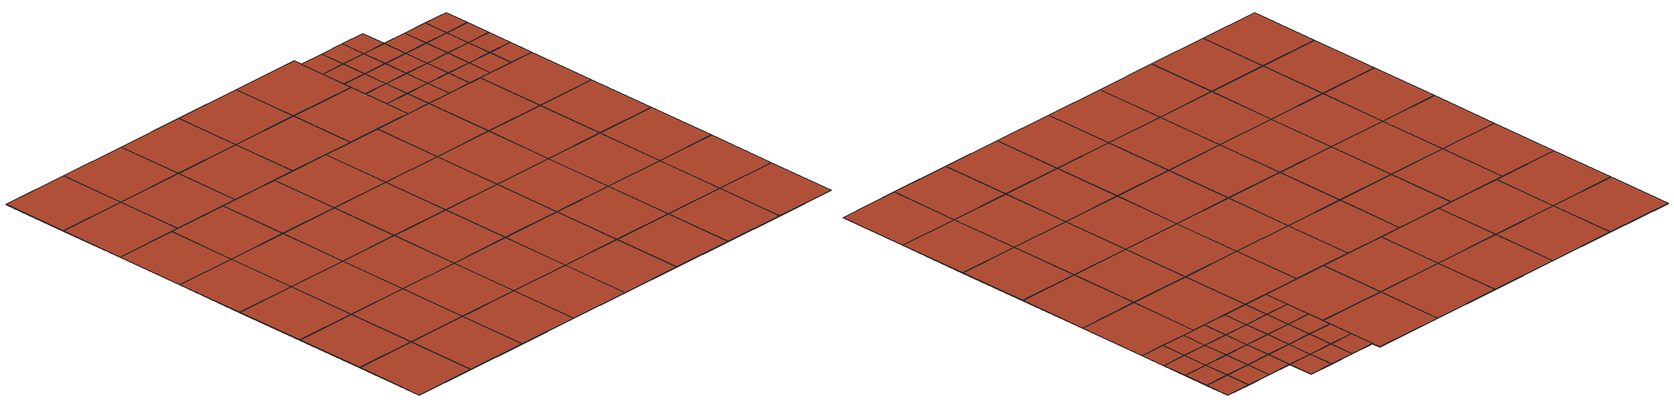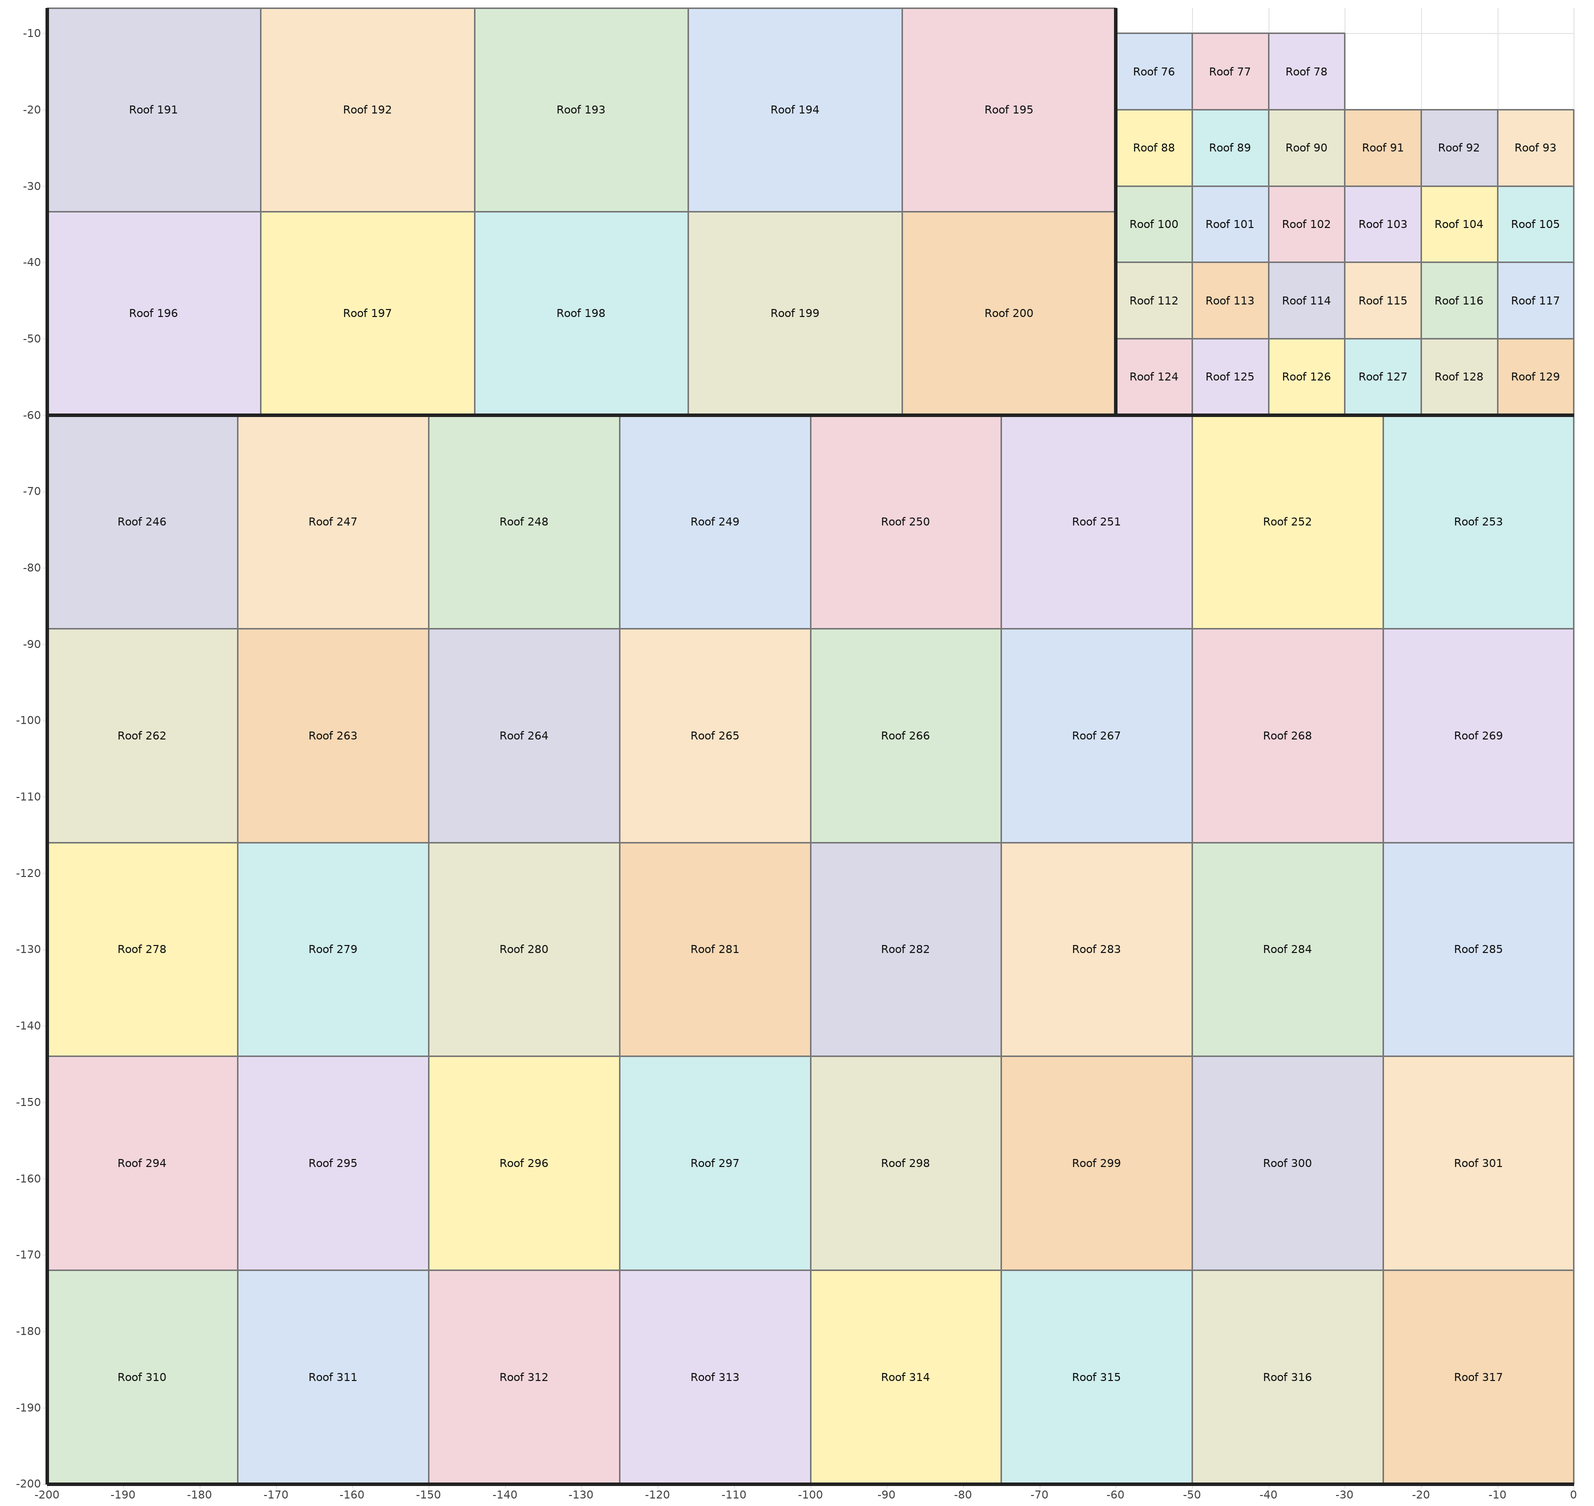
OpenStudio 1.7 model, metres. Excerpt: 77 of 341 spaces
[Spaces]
Roof 76
 floor ground: -60,-10 -50,-10 -50,-20 -60,-20 z-0.1
 wall outside: -60,-10 -60,-20 z-0.1:0
 wall to Roof 64: -50,-10 -60,-10 z-0.1:0
 wall to Roof 77: -50,-20 -50,-10 z-0.1:0
 wall to Roof 88: -60,-20 -50,-20 z-0.1:0
 roof outside: -60,-20 -50,-20 -50,-10 -60,-10 z0
Roof 77
 floor ground: -50,-10 -40,-10 -40,-20 -50,-20 z-0.1
 wall to Roof 65: -40,-10 -50,-10 z-0.1:0
 wall to Roof 78: -40,-20 -40,-10 z-0.1:0
 wall to Roof 89: -50,-20 -40,-20 z-0.1:0
 roof outside: -50,-20 -40,-20 -40,-10 -50,-10 z0
Roof 78
 floor ground: -40,-10 -30,-10 -30,-20 -40,-20 z-0.1
 wall to Roof 66: -30,-10 -40,-10 z-0.1:0
 wall to Roof 79: -30,-20 -30,-10 z-0.1:0
 wall to Roof 90: -40,-20 -30,-20 z-0.1:0
 roof outside: -40,-20 -30,-20 -30,-10 -40,-10 z0
Roof 88
 floor ground: -60,-20 -50,-20 -50,-30 -60,-30 z-0.1
 wall outside: -60,-20 -60,-30 z-0.1:0
 wall to Roof 89: -50,-30 -50,-20 z-0.1:0
 wall to Roof 100: -60,-30 -50,-30 z-0.1:0
 roof outside: -60,-30 -50,-30 -50,-20 -60,-20 z0
Roof 89
 floor ground: -50,-20 -40,-20 -40,-30 -50,-30 z-0.1
 wall to Roof 90: -40,-30 -40,-20 z-0.1:0
 wall to Roof 101: -50,-30 -40,-30 z-0.1:0
 roof outside: -50,-30 -40,-30 -40,-20 -50,-20 z0
Roof 90
 floor ground: -40,-20 -30,-20 -30,-30 -40,-30 z-0.1
 wall to Roof 91: -30,-30 -30,-20 z-0.1:0
 wall to Roof 102: -40,-30 -30,-30 z-0.1:0
 roof outside: -40,-30 -30,-30 -30,-20 -40,-20 z0
Roof 91
 floor ground: -30,-20 -20,-20 -20,-30 -30,-30 z-0.1
 wall to Roof 79: -20,-20 -30,-20 z-0.1:0
 wall to Roof 92: -20,-30 -20,-20 z-0.1:0
 wall to Roof 103: -30,-30 -20,-30 z-0.1:0
 roof outside: -30,-30 -20,-30 -20,-20 -30,-20 z0
Roof 92
 floor ground: -20,-20 -10,-20 -10,-30 -20,-30 z-0.1
 wall to Roof 80: -10,-20 -20,-20 z-0.1:0
 wall to Roof 93: -10,-30 -10,-20 z-0.1:0
 wall to Roof 104: -20,-30 -10,-30 z-0.1:0
 roof outside: -20,-30 -10,-30 -10,-20 -20,-20 z0
Roof 93
 floor ground: -10,-20 0,-20 0,-30 -10,-30 z-0.1
 wall to Roof 81: 0,-20 -10,-20 z-0.1:0
 wall to Roof 94: 0,-30 0,-20 z-0.1:0
 wall to Roof 105: -10,-30 0,-30 z-0.1:0
 roof outside: -10,-30 0,-30 0,-20 -10,-20 z0
Roof 100
 floor ground: -60,-30 -50,-30 -50,-40 -60,-40 z-0.1
 wall outside: -60,-30 -60,-40 z-0.1:0
 wall to Roof 101: -50,-40 -50,-30 z-0.1:0
 wall to Roof 112: -60,-40 -50,-40 z-0.1:0
 roof outside: -60,-40 -50,-40 -50,-30 -60,-30 z0
Roof 101
 floor ground: -50,-30 -40,-30 -40,-40 -50,-40 z-0.1
 wall to Roof 102: -40,-40 -40,-30 z-0.1:0
 wall to Roof 113: -50,-40 -40,-40 z-0.1:0
 roof outside: -50,-40 -40,-40 -40,-30 -50,-30 z0
Roof 102
 floor ground: -40,-30 -30,-30 -30,-40 -40,-40 z-0.1
 wall to Roof 103: -30,-40 -30,-30 z-0.1:0
 wall to Roof 114: -40,-40 -30,-40 z-0.1:0
 roof outside: -40,-40 -30,-40 -30,-30 -40,-30 z0
Roof 103
 floor ground: -30,-30 -20,-30 -20,-40 -30,-40 z-0.1
 wall to Roof 104: -20,-40 -20,-30 z-0.1:0
 wall to Roof 115: -30,-40 -20,-40 z-0.1:0
 roof outside: -30,-40 -20,-40 -20,-30 -30,-30 z0
Roof 104
 floor ground: -20,-30 -10,-30 -10,-40 -20,-40 z-0.1
 wall to Roof 105: -10,-40 -10,-30 z-0.1:0
 wall to Roof 116: -20,-40 -10,-40 z-0.1:0
 roof outside: -20,-40 -10,-40 -10,-30 -20,-30 z0
Roof 105
 floor ground: -10,-30 0,-30 0,-40 -10,-40 z-0.1
 wall to Roof 106: 0,-40 0,-30 z-0.1:0
 wall to Roof 117: -10,-40 0,-40 z-0.1:0
 roof outside: -10,-40 0,-40 0,-30 -10,-30 z0
Roof 112
 floor ground: -60,-40 -50,-40 -50,-50 -60,-50 z-0.1
 wall outside: -60,-40 -60,-50 z-0.1:0
 wall to Roof 113: -50,-50 -50,-40 z-0.1:0
 wall to Roof 124: -60,-50 -50,-50 z-0.1:0
 roof outside: -60,-50 -50,-50 -50,-40 -60,-40 z0
Roof 113
 floor ground: -50,-40 -40,-40 -40,-50 -50,-50 z-0.1
 wall to Roof 114: -40,-50 -40,-40 z-0.1:0
 wall to Roof 125: -50,-50 -40,-50 z-0.1:0
 roof outside: -50,-50 -40,-50 -40,-40 -50,-40 z0
Roof 114
 floor ground: -40,-40 -30,-40 -30,-50 -40,-50 z-0.1
 wall to Roof 115: -30,-50 -30,-40 z-0.1:0
 wall to Roof 126: -40,-50 -30,-50 z-0.1:0
 roof outside: -40,-50 -30,-50 -30,-40 -40,-40 z0
Roof 115
 floor ground: -30,-40 -20,-40 -20,-50 -30,-50 z-0.1
 wall to Roof 116: -20,-50 -20,-40 z-0.1:0
 wall to Roof 127: -30,-50 -20,-50 z-0.1:0
 roof outside: -30,-50 -20,-50 -20,-40 -30,-40 z0
Roof 116
 floor ground: -20,-40 -10,-40 -10,-50 -20,-50 z-0.1
 wall to Roof 117: -10,-50 -10,-40 z-0.1:0
 wall to Roof 128: -20,-50 -10,-50 z-0.1:0
 roof outside: -20,-50 -10,-50 -10,-40 -20,-40 z0
Roof 117
 floor ground: -10,-40 0,-40 0,-50 -10,-50 z-0.1
 wall to Roof 118: 0,-50 0,-40 z-0.1:0
 wall to Roof 129: -10,-50 0,-50 z-0.1:0
 roof outside: -10,-50 0,-50 0,-40 -10,-40 z0
Roof 124
 floor ground: -60,-50 -50,-50 -50,-60 -60,-60 z-0.1
 wall outside: -60,-50 -60,-60 -50,-60 z-0.1:0
 wall to Roof 125: -50,-60 -50,-50 z-0.1:0
 roof outside: -60,-60 -50,-60 -50,-50 -60,-50 z0
Roof 125
 floor ground: -50,-50 -40,-50 -40,-60 -50,-60 z-0.1
 wall outside: -50,-60 -40,-60 z-0.1:0
 wall to Roof 126: -40,-60 -40,-50 z-0.1:0
 roof outside: -50,-60 -40,-60 -40,-50 -50,-50 z0
Roof 126
 floor ground: -40,-50 -30,-50 -30,-60 -40,-60 z-0.1
 wall outside: -40,-60 -30,-60 z-0.1:0
 wall to Roof 127: -30,-60 -30,-50 z-0.1:0
 roof outside: -40,-60 -30,-60 -30,-50 -40,-50 z0
Roof 127
 floor ground: -30,-50 -20,-50 -20,-60 -30,-60 z-0.1
 wall outside: -30,-60 -20,-60 z-0.1:0
 wall to Roof 128: -20,-60 -20,-50 z-0.1:0
 roof outside: -30,-60 -20,-60 -20,-50 -30,-50 z0
Roof 128
 floor ground: -20,-50 -10,-50 -10,-60 -20,-60 z-0.1
 wall outside: -20,-60 -10,-60 z-0.1:0
 wall to Roof 129: -10,-60 -10,-50 z-0.1:0
 roof outside: -20,-60 -10,-60 -10,-50 -20,-50 z0
Roof 129
 floor ground: -10,-50 0,-50 0,-60 -10,-60 z-0.1
 wall outside: -10,-60 0,-60 z-0.1:0
 wall to Roof 130: 0,-60 0,-50 z-0.1:0
 roof outside: -10,-60 0,-60 0,-50 -10,-50 z0
Roof 191
 floor ground: -200,-6.67 -172,-6.67 -172,-33.33 -200,-33.33 z-0.1
 wall outside: -200,-6.67 -200,-33.33 z-0.1:0
 wall to Roof 186: -172,-6.67 -200,-6.67 z-0.1:0
 wall to Roof 192: -172,-33.33 -172,-6.67 z-0.1:0
 wall to Roof 196: -200,-33.33 -172,-33.33 z-0.1:0
 roof outside: -200,-33.33 -172,-33.33 -172,-6.67 -200,-6.67 z0
Roof 192
 floor ground: -172,-6.67 -144,-6.67 -144,-33.33 -172,-33.33 z-0.1
 wall to Roof 187: -144,-6.67 -172,-6.67 z-0.1:0
 wall to Roof 193: -144,-33.33 -144,-6.67 z-0.1:0
 wall to Roof 197: -172,-33.33 -144,-33.33 z-0.1:0
 roof outside: -172,-33.33 -144,-33.33 -144,-6.67 -172,-6.67 z0
Roof 193
 floor ground: -144,-6.67 -116,-6.67 -116,-33.33 -144,-33.33 z-0.1
 wall to Roof 188: -116,-6.67 -144,-6.67 z-0.1:0
 wall to Roof 194: -116,-33.33 -116,-6.67 z-0.1:0
 wall to Roof 198: -144,-33.33 -116,-33.33 z-0.1:0
 roof outside: -144,-33.33 -116,-33.33 -116,-6.67 -144,-6.67 z0
Roof 194
 floor ground: -116,-6.67 -88,-6.67 -88,-33.33 -116,-33.33 z-0.1
 wall to Roof 189: -88,-6.67 -116,-6.67 z-0.1:0
 wall to Roof 195: -88,-33.33 -88,-6.67 z-0.1:0
 wall to Roof 199: -116,-33.33 -88,-33.33 z-0.1:0
 roof outside: -116,-33.33 -88,-33.33 -88,-6.67 -116,-6.67 z0
Roof 195
 floor ground: -88,-6.67 -60,-6.67 -60,-33.33 -88,-33.33 z-0.1
 wall outside: -60,-33.33 -60,-6.67 z-0.1:0
 wall to Roof 190: -60,-6.67 -88,-6.67 z-0.1:0
 wall to Roof 200: -88,-33.33 -60,-33.33 z-0.1:0
 roof outside: -88,-33.33 -60,-33.33 -60,-6.67 -88,-6.67 z0
Roof 196
 floor ground: -200,-33.33 -172,-33.33 -172,-60 -200,-60 z-0.1
 wall outside: -200,-33.33 -200,-60 -172,-60 z-0.1:0
 wall to Roof 197: -172,-60 -172,-33.33 z-0.1:0
 roof outside: -200,-60 -172,-60 -172,-33.33 -200,-33.33 z0
Roof 197
 floor ground: -172,-33.33 -144,-33.33 -144,-60 -172,-60 z-0.1
 wall outside: -172,-60 -144,-60 z-0.1:0
 wall to Roof 198: -144,-60 -144,-33.33 z-0.1:0
 roof outside: -172,-60 -144,-60 -144,-33.33 -172,-33.33 z0
Roof 198
 floor ground: -144,-33.33 -116,-33.33 -116,-60 -144,-60 z-0.1
 wall outside: -144,-60 -116,-60 z-0.1:0
 wall to Roof 199: -116,-60 -116,-33.33 z-0.1:0
 roof outside: -144,-60 -116,-60 -116,-33.33 -144,-33.33 z0
Roof 199
 floor ground: -116,-33.33 -88,-33.33 -88,-60 -116,-60 z-0.1
 wall outside: -116,-60 -88,-60 z-0.1:0
 wall to Roof 200: -88,-60 -88,-33.33 z-0.1:0
 roof outside: -116,-60 -88,-60 -88,-33.33 -116,-33.33 z0
Roof 200
 floor ground: -88,-33.33 -60,-33.33 -60,-60 -88,-60 z-0.1
 wall outside: -88,-60 -60,-60 -60,-33.33 z-0.1:0
 roof outside: -88,-60 -60,-60 -60,-33.33 -88,-33.33 z0
Roof 246
 floor ground: -200,-60 -175,-60 -175,-88 -200,-88 z-0.1
 wall outside: -175,-60 -200,-60 -200,-88 z-0.1:0
 wall to Roof 247: -175,-88 -175,-60 z-0.1:0
 wall to Roof 262: -200,-88 -175,-88 z-0.1:0
 roof outside: -200,-88 -175,-88 -175,-60 -200,-60 z0
Roof 247
 floor ground: -175,-60 -150,-60 -150,-88 -175,-88 z-0.1
 wall outside: -150,-60 -175,-60 z-0.1:0
 wall to Roof 248: -150,-88 -150,-60 z-0.1:0
 wall to Roof 263: -175,-88 -150,-88 z-0.1:0
 roof outside: -175,-88 -150,-88 -150,-60 -175,-60 z0
Roof 248
 floor ground: -150,-60 -125,-60 -125,-88 -150,-88 z-0.1
 wall outside: -125,-60 -150,-60 z-0.1:0
 wall to Roof 249: -125,-88 -125,-60 z-0.1:0
 wall to Roof 264: -150,-88 -125,-88 z-0.1:0
 roof outside: -150,-88 -125,-88 -125,-60 -150,-60 z0
Roof 249
 floor ground: -125,-60 -100,-60 -100,-88 -125,-88 z-0.1
 wall outside: -100,-60 -125,-60 z-0.1:0
 wall to Roof 250: -100,-88 -100,-60 z-0.1:0
 wall to Roof 265: -125,-88 -100,-88 z-0.1:0
 roof outside: -125,-88 -100,-88 -100,-60 -125,-60 z0
Roof 250
 floor ground: -100,-60 -75,-60 -75,-88 -100,-88 z-0.1
 wall outside: -75,-60 -100,-60 z-0.1:0
 wall to Roof 251: -75,-88 -75,-60 z-0.1:0
 wall to Roof 266: -100,-88 -75,-88 z-0.1:0
 roof outside: -100,-88 -75,-88 -75,-60 -100,-60 z0
Roof 251
 floor ground: -75,-60 -50,-60 -50,-88 -75,-88 z-0.1
 wall outside: -50,-60 -75,-60 z-0.1:0
 wall to Roof 252: -50,-88 -50,-60 z-0.1:0
 wall to Roof 267: -75,-88 -50,-88 z-0.1:0
 roof outside: -75,-88 -50,-88 -50,-60 -75,-60 z0
Roof 252
 floor ground: -50,-60 -25,-60 -25,-88 -50,-88 z-0.1
 wall outside: -25,-60 -50,-60 z-0.1:0
 wall to Roof 253: -25,-88 -25,-60 z-0.1:0
 wall to Roof 268: -50,-88 -25,-88 z-0.1:0
 roof outside: -50,-88 -25,-88 -25,-60 -50,-60 z0
Roof 253
 floor ground: -25,-60 0,-60 0,-88 -25,-88 z-0.1
 wall outside: 0,-60 -25,-60 z-0.1:0
 wall to Roof 254: 0,-88 0,-60 z-0.1:0
 wall to Roof 269: -25,-88 0,-88 z-0.1:0
 roof outside: -25,-88 0,-88 0,-60 -25,-60 z0
Roof 262
 floor ground: -200,-88 -175,-88 -175,-116 -200,-116 z-0.1
 wall outside: -200,-88 -200,-116 z-0.1:0
 wall to Roof 263: -175,-116 -175,-88 z-0.1:0
 wall to Roof 278: -200,-116 -175,-116 z-0.1:0
 roof outside: -200,-116 -175,-116 -175,-88 -200,-88 z0
Roof 263
 floor ground: -175,-88 -150,-88 -150,-116 -175,-116 z-0.1
 wall to Roof 264: -150,-116 -150,-88 z-0.1:0
 wall to Roof 279: -175,-116 -150,-116 z-0.1:0
 roof outside: -175,-116 -150,-116 -150,-88 -175,-88 z0
Roof 264
 floor ground: -150,-88 -125,-88 -125,-116 -150,-116 z-0.1
 wall to Roof 265: -125,-116 -125,-88 z-0.1:0
 wall to Roof 280: -150,-116 -125,-116 z-0.1:0
 roof outside: -150,-116 -125,-116 -125,-88 -150,-88 z0
Roof 265
 floor ground: -125,-88 -100,-88 -100,-116 -125,-116 z-0.1
 wall to Roof 266: -100,-116 -100,-88 z-0.1:0
 wall to Roof 281: -125,-116 -100,-116 z-0.1:0
 roof outside: -125,-116 -100,-116 -100,-88 -125,-88 z0
Roof 266
 floor ground: -100,-88 -75,-88 -75,-116 -100,-116 z-0.1
 wall to Roof 267: -75,-116 -75,-88 z-0.1:0
 wall to Roof 282: -100,-116 -75,-116 z-0.1:0
 roof outside: -100,-116 -75,-116 -75,-88 -100,-88 z0
Roof 267
 floor ground: -75,-88 -50,-88 -50,-116 -75,-116 z-0.1
 wall to Roof 268: -50,-116 -50,-88 z-0.1:0
 wall to Roof 283: -75,-116 -50,-116 z-0.1:0
 roof outside: -75,-116 -50,-116 -50,-88 -75,-88 z0
Roof 268
 floor ground: -50,-88 -25,-88 -25,-116 -50,-116 z-0.1
 wall to Roof 269: -25,-116 -25,-88 z-0.1:0
 wall to Roof 284: -50,-116 -25,-116 z-0.1:0
 roof outside: -50,-116 -25,-116 -25,-88 -50,-88 z0
Roof 269
 floor ground: -25,-88 0,-88 0,-116 -25,-116 z-0.1
 wall to Roof 270: 0,-116 0,-88 z-0.1:0
 wall to Roof 285: -25,-116 0,-116 z-0.1:0
 roof outside: -25,-116 0,-116 0,-88 -25,-88 z0
Roof 278
 floor ground: -200,-116 -175,-116 -175,-144 -200,-144 z-0.1
 wall outside: -200,-116 -200,-144 z-0.1:0
 wall to Roof 279: -175,-144 -175,-116 z-0.1:0
 wall to Roof 294: -200,-144 -175,-144 z-0.1:0
 roof outside: -200,-144 -175,-144 -175,-116 -200,-116 z0
Roof 279
 floor ground: -175,-116 -150,-116 -150,-144 -175,-144 z-0.1
 wall to Roof 280: -150,-144 -150,-116 z-0.1:0
 wall to Roof 295: -175,-144 -150,-144 z-0.1:0
 roof outside: -175,-144 -150,-144 -150,-116 -175,-116 z0
Roof 280
 floor ground: -150,-116 -125,-116 -125,-144 -150,-144 z-0.1
 wall to Roof 281: -125,-144 -125,-116 z-0.1:0
 wall to Roof 296: -150,-144 -125,-144 z-0.1:0
 roof outside: -150,-144 -125,-144 -125,-116 -150,-116 z0
Roof 281
 floor ground: -125,-116 -100,-116 -100,-144 -125,-144 z-0.1
 wall to Roof 282: -100,-144 -100,-116 z-0.1:0
 wall to Roof 297: -125,-144 -100,-144 z-0.1:0
 roof outside: -125,-144 -100,-144 -100,-116 -125,-116 z0
Roof 282
 floor ground: -100,-116 -75,-116 -75,-144 -100,-144 z-0.1
 wall to Roof 283: -75,-144 -75,-116 z-0.1:0
 wall to Roof 298: -100,-144 -75,-144 z-0.1:0
 roof outside: -100,-144 -75,-144 -75,-116 -100,-116 z0
Roof 283
 floor ground: -75,-116 -50,-116 -50,-144 -75,-144 z-0.1
 wall to Roof 284: -50,-144 -50,-116 z-0.1:0
 wall to Roof 299: -75,-144 -50,-144 z-0.1:0
 roof outside: -75,-144 -50,-144 -50,-116 -75,-116 z0
Roof 284
 floor ground: -50,-116 -25,-116 -25,-144 -50,-144 z-0.1
 wall to Roof 285: -25,-144 -25,-116 z-0.1:0
 wall to Roof 300: -50,-144 -25,-144 z-0.1:0
 roof outside: -50,-144 -25,-144 -25,-116 -50,-116 z0
Roof 285
 floor ground: -25,-116 0,-116 0,-144 -25,-144 z-0.1
 wall to Roof 286: 0,-144 0,-116 z-0.1:0
 wall to Roof 301: -25,-144 0,-144 z-0.1:0
 roof outside: -25,-144 0,-144 0,-116 -25,-116 z0
Roof 294
 floor ground: -200,-144 -175,-144 -175,-172 -200,-172 z-0.1
 wall outside: -200,-144 -200,-172 z-0.1:0
 wall to Roof 295: -175,-172 -175,-144 z-0.1:0
 wall to Roof 310: -200,-172 -175,-172 z-0.1:0
 roof outside: -200,-172 -175,-172 -175,-144 -200,-144 z0
Roof 295
 floor ground: -175,-144 -150,-144 -150,-172 -175,-172 z-0.1
 wall to Roof 296: -150,-172 -150,-144 z-0.1:0
 wall to Roof 311: -175,-172 -150,-172 z-0.1:0
 roof outside: -175,-172 -150,-172 -150,-144 -175,-144 z0
Roof 296
 floor ground: -150,-144 -125,-144 -125,-172 -150,-172 z-0.1
 wall to Roof 297: -125,-172 -125,-144 z-0.1:0
 wall to Roof 312: -150,-172 -125,-172 z-0.1:0
 roof outside: -150,-172 -125,-172 -125,-144 -150,-144 z0
Roof 297
 floor ground: -125,-144 -100,-144 -100,-172 -125,-172 z-0.1
 wall to Roof 298: -100,-172 -100,-144 z-0.1:0
 wall to Roof 313: -125,-172 -100,-172 z-0.1:0
 roof outside: -125,-172 -100,-172 -100,-144 -125,-144 z0
Roof 298
 floor ground: -100,-144 -75,-144 -75,-172 -100,-172 z-0.1
 wall to Roof 299: -75,-172 -75,-144 z-0.1:0
 wall to Roof 314: -100,-172 -75,-172 z-0.1:0
 roof outside: -100,-172 -75,-172 -75,-144 -100,-144 z0
Roof 299
 floor ground: -75,-144 -50,-144 -50,-172 -75,-172 z-0.1
 wall to Roof 300: -50,-172 -50,-144 z-0.1:0
 wall to Roof 315: -75,-172 -50,-172 z-0.1:0
 roof outside: -75,-172 -50,-172 -50,-144 -75,-144 z0
Roof 300
 floor ground: -50,-144 -25,-144 -25,-172 -50,-172 z-0.1
 wall to Roof 301: -25,-172 -25,-144 z-0.1:0
 wall to Roof 316: -50,-172 -25,-172 z-0.1:0
 roof outside: -50,-172 -25,-172 -25,-144 -50,-144 z0
Roof 301
 floor ground: -25,-144 0,-144 0,-172 -25,-172 z-0.1
 wall to Roof 302: 0,-172 0,-144 z-0.1:0
 wall to Roof 317: -25,-172 0,-172 z-0.1:0
 roof outside: -25,-172 0,-172 0,-144 -25,-144 z0
Roof 310
 floor ground: -200,-172 -175,-172 -175,-200 -200,-200 z-0.1
 wall outside: -200,-172 -200,-200 -175,-200 z-0.1:0
 wall to Roof 311: -175,-200 -175,-172 z-0.1:0
 roof outside: -200,-200 -175,-200 -175,-172 -200,-172 z0
Roof 311
 floor ground: -175,-172 -150,-172 -150,-200 -175,-200 z-0.1
 wall outside: -175,-200 -150,-200 z-0.1:0
 wall to Roof 312: -150,-200 -150,-172 z-0.1:0
 roof outside: -175,-200 -150,-200 -150,-172 -175,-172 z0
Roof 312
 floor ground: -150,-172 -125,-172 -125,-200 -150,-200 z-0.1
 wall outside: -150,-200 -125,-200 z-0.1:0
 wall to Roof 313: -125,-200 -125,-172 z-0.1:0
 roof outside: -150,-200 -125,-200 -125,-172 -150,-172 z0
Roof 313
 floor ground: -125,-172 -100,-172 -100,-200 -125,-200 z-0.1
 wall outside: -125,-200 -100,-200 z-0.1:0
 wall to Roof 314: -100,-200 -100,-172 z-0.1:0
 roof outside: -125,-200 -100,-200 -100,-172 -125,-172 z0
Roof 314
 floor ground: -100,-172 -75,-172 -75,-200 -100,-200 z-0.1
 wall outside: -100,-200 -75,-200 z-0.1:0
 wall to Roof 315: -75,-200 -75,-172 z-0.1:0
 roof outside: -100,-200 -75,-200 -75,-172 -100,-172 z0
Roof 315
 floor ground: -75,-172 -50,-172 -50,-200 -75,-200 z-0.1
 wall outside: -75,-200 -50,-200 z-0.1:0
 wall to Roof 316: -50,-200 -50,-172 z-0.1:0
 roof outside: -75,-200 -50,-200 -50,-172 -75,-172 z0
Roof 316
 floor ground: -50,-172 -25,-172 -25,-200 -50,-200 z-0.1
 wall outside: -50,-200 -25,-200 z-0.1:0
 wall to Roof 317: -25,-200 -25,-172 z-0.1:0
 roof outside: -50,-200 -25,-200 -25,-172 -50,-172 z0
Roof 317
 floor ground: -25,-172 0,-172 0,-200 -25,-200 z-0.1
 wall outside: -25,-200 0,-200 z-0.1:0
 wall to Roof 318: 0,-200 0,-172 z-0.1:0
 roof outside: -25,-200 0,-200 0,-172 -25,-172 z0
[Building]
Building 1: North Axis {deg}=0; Default Construction Set=MyConsturction
[Construction]
ASHRAE 90.1-2004 ExtWall Mass ClimateZone 6: 1IN Stucco, 8IN CONCRETE HW RefBldg, Mass NonRes Wall Insulation-1.69, 1/2IN Gypsum
Interior Window: Clear 3mm
Interior Partition: G05 25mm wood
Exterior Door: F08 Metal surface, I01 25mm insulation board
ASHRAE 90.1-2004 ExtWindow ClimateZone 4-6: Fixed Window 3.24/0.39/0.31
[Material] Thermal Absorptance=0.9
Name | Roughness | Thickness {m} | Conductivity {W/m-K} | Density {kg/m3} | Specific Heat {J/kg-K} | Solar Absorptance | Visible Absorptance
1IN Stucco | Smooth | 0.0253 | 0.6918 | 1858 | 837 | 0.92 | 0.92
8IN CONCRETE HW RefBldg | Rough | 0.2032 | 1.311 | 2240 | 836.8 | 0.7 | 0.7
Mass NonRes Wall Insulation-1.69 | MediumRough | 0.0623673 | 0.049 | 265 | 836.8 | 0.7 | 0.7
1/2IN Gypsum | Smooth | 0.0127 | 0.16 | 784.9 | 830 | 0.4 | 0.4
G05 25mm wood | MediumSmooth | 0.0254 | 0.15 | 608 | 1630 | 0.5 | 0.5
F08 Metal surface | Smooth | 0.0008 | 45.28 | 7824 | 500 | 0.7 | 0.7
I01 25mm insulation board | MediumRough | 0.0254 | 0.03 | 43 | 1210 | 0.6 | 0.6
[WindowMaterial:SimpleGlazingSystem]
Fixed Window 3.24/0.39/0.31: U-Factor {W/m2-K}=3.23646; Solar Heat Gain Coefficient=0.39; Visible Transmittance=0.31
[WindowMaterial:Glazing]
Clear 3mm: Optical Data Type=SpectralAverage; Thickness {m}=0.003; Solar Transmittance at Normal Incidence=0.837; Front Side Solar Reflectance at Normal Incidence=0.075; Back Side Solar Reflectance at Normal Incidence=0; Visible Transmittance at Normal Incidence=0.898; Front Side Visible Reflectance at Normal Incidence=0.081; Back Side Visible Reflectance at Normal Incidence=0; Infrared Transmittance at Normal Incidence=0; Front Side Infrared Hemispherical Emissivity=0.84; Back Side Infrared Hemispherical Emissivity=0.84; Conductivity {W/m-K}=0.9; Dirt Correction Factor for Solar and Visible Transmittance=1; Solar Diffusing=No
[DefaultConstructionSet]
MyConsturction: Default Exterior Surface Constructions=Default Surface Constructions 1; Default Interior Surface Constructions=Default Surface Constructions 1; Default Ground Contact Surface Constructions=Default Surface Constructions 1; Default Exterior SubSurface Constructions=Default Sub Surface Constructions 1; Default Interior SubSurface Constructions=Default Sub Surface Constructions 1; Interior Partition Construction=Interior Partition
[DefaultSurfaceConstructions]
Default Surface Constructions 1: Floor Construction=ASHRAE 90.1-2004 ExtWall Mass ClimateZone 6; Wall Construction=ASHRAE 90.1-2004 ExtWall Mass ClimateZone 6; Roof Ceiling Construction=ASHRAE 90.1-2004 ExtWall Mass ClimateZone 6
[DefaultSubSurfaceConstructions]
Default Sub Surface Constructions 1: Fixed Window Construction=ASHRAE 90.1-2004 ExtWindow ClimateZone 4-6; Operable Window Construction=ASHRAE 90.1-2004 ExtWindow ClimateZone 4-6; Door Construction=Exterior Door; Glass Door Construction=ASHRAE 90.1-2004 ExtWindow ClimateZone 4-6; Skylight Construction=ASHRAE 90.1-2004 ExtWindow ClimateZone 4-6; Tubular Daylight Dome Construction=Interior Window; Tubular Daylight Diffuser Construction=Interior Window
[Space]
Name | Thermal Zone
Roof 76 | Thermal Zone 69
Roof 77 | Thermal Zone 86
Roof 78 | Thermal Zone 85
Roof 88 | Thermal Zone 119
Roof 89 | Thermal Zone 41
Roof 90 | Thermal Zone 113
Roof 91 | Thermal Zone 91
Roof 92 | Thermal Zone 53
Roof 93 | Thermal Zone 37
Roof 100 | Thermal Zone 140
Roof 101 | Thermal Zone 68
Roof 102 | Thermal Zone 105
Roof 103 | Thermal Zone 46
Roof 104 | Thermal Zone 93
Roof 105 | Thermal Zone 44
Roof 112 | Thermal Zone 74
Roof 113 | Thermal Zone 72
Roof 114 | Thermal Zone 96
Roof 115 | Thermal Zone 33
Roof 116 | Thermal Zone 61
Roof 117 | Thermal Zone 151
Roof 124 | Thermal Zone 76
Roof 125 | Thermal Zone 144
Roof 126 | Thermal Zone 103
Roof 127 | Thermal Zone 50
Roof 128 | Thermal Zone 84
Roof 129 | Thermal Zone 111
Roof 191 | Thermal Zone 193
Roof 192 | Thermal Zone 216
Roof 193 | Thermal Zone 210
Roof 194 | Thermal Zone 184
Roof 195 | Thermal Zone 195
Roof 196 | Thermal Zone 198
Roof 197 | Thermal Zone 206
Roof 198 | Thermal Zone 185
Roof 199 | Thermal Zone 190
Roof 200 | Thermal Zone 215
Roof 246 | Thermal Zone 277
Roof 247 | Thermal Zone 279
Roof 248 | Thermal Zone 303
Roof 249 | Thermal Zone 295
Roof 250 | Thermal Zone 312
Roof 251 | Thermal Zone 281
Roof 252 | Thermal Zone 333
Roof 253 | Thermal Zone 335
Roof 262 | Thermal Zone 265
Roof 263 | Thermal Zone 268
Roof 264 | Thermal Zone 318
Roof 265 | Thermal Zone 282
Roof 266 | Thermal Zone 275
Roof 267 | Thermal Zone 332
Roof 268 | Thermal Zone 263
Roof 269 | Thermal Zone 321
Roof 278 | Thermal Zone 305
Roof 279 | Thermal Zone 286
Roof 280 | Thermal Zone 264
Roof 281 | Thermal Zone 273
Roof 282 | Thermal Zone 274
Roof 283 | Thermal Zone 320
Roof 284 | Thermal Zone 271
Roof 285 | Thermal Zone 310
Roof 294 | Thermal Zone 297
Roof 295 | Thermal Zone 324
Roof 296 | Thermal Zone 300
Roof 297 | Thermal Zone 313
Roof 298 | Thermal Zone 337
Roof 299 | Thermal Zone 336
Roof 300 | Thermal Zone 276
Roof 301 | Thermal Zone 319
Roof 310 | Thermal Zone 339
Roof 311 | Thermal Zone 326
Roof 312 | Thermal Zone 298
Roof 313 | Thermal Zone 272
Roof 314 | Thermal Zone 314
Roof 315 | Thermal Zone 323
Roof 316 | Thermal Zone 331
Roof 317 | Thermal Zone 325
[ThermalZone] Use Ideal Air Loads=No
Thermal Zone 33; Thermal Zone 37; Thermal Zone 41; Thermal Zone 44; Thermal Zone 46; Thermal Zone 50; Thermal Zone 53; Thermal Zone 61; Thermal Zone 68; Thermal Zone 69; Thermal Zone 72; Thermal Zone 74; Thermal Zone 76; Thermal Zone 84; Thermal Zone 85; Thermal Zone 86; Thermal Zone 91; Thermal Zone 93; Thermal Zone 96; Thermal Zone 103; Thermal Zone 105; Thermal Zone 111; Thermal Zone 113; Thermal Zone 119; Thermal Zone 140; Thermal Zone 144; Thermal Zone 151; Thermal Zone 184; Thermal Zone 185; Thermal Zone 190; Thermal Zone 193; Thermal Zone 195; Thermal Zone 198; Thermal Zone 206; Thermal Zone 210; Thermal Zone 215; Thermal Zone 216; Thermal Zone 263; Thermal Zone 264; Thermal Zone 265; Thermal Zone 268; Thermal Zone 271; Thermal Zone 272; Thermal Zone 273; Thermal Zone 274; Thermal Zone 275; Thermal Zone 276; Thermal Zone 277; Thermal Zone 279; Thermal Zone 281; Thermal Zone 282; Thermal Zone 286; Thermal Zone 295; Thermal Zone 297; Thermal Zone 298; Thermal Zone 300; Thermal Zone 303; Thermal Zone 305; Thermal Zone 310; Thermal Zone 312; Thermal Zone 313; Thermal Zone 314; Thermal Zone 318; Thermal Zone 319; Thermal Zone 320; Thermal Zone 321; Thermal Zone 323; Thermal Zone 324; Thermal Zone 325; Thermal Zone 326; Thermal Zone 331; Thermal Zone 332; Thermal Zone 333; Thermal Zone 335; Thermal Zone 336; Thermal Zone 337; Thermal Zone 339
[Sizing:Zone] Zone Cooling Design Supply Air Temperature {C}=14; Zone Heating Design Supply Air Temperature {C}=40; Zone Cooling Design Supply Air Humidity Ratio {kg-H2O/kg-air}=0.0085; Zone Heating Design Supply Air Humidity Ratio {kg-H2O/kg-air}=0.008; Cooling Design Air Flow Method=DesignDay; Heating Design Air Flow Method=DesignDay
Thermal Zone 1; Thermal Zone 2; Thermal Zone 3; Thermal Zone 4; Thermal Zone 5; Thermal Zone 6; Thermal Zone 7; Thermal Zone 8; Thermal Zone 9; Thermal Zone 10; Thermal Zone 11; Thermal Zone 12; Thermal Zone 13; Thermal Zone 14; Thermal Zone 15; Thermal Zone 16; Thermal Zone 17; Thermal Zone 18; Thermal Zone 19; Thermal Zone 20; Thermal Zone 21; Thermal Zone 22; Thermal Zone 23; Thermal Zone 24; Thermal Zone 25; Thermal Zone 26; Thermal Zone 27; Thermal Zone 28; Thermal Zone 29; Thermal Zone 30; Thermal Zone 31; Thermal Zone 32; Thermal Zone 33; Thermal Zone 34; Thermal Zone 35; Thermal Zone 36; Thermal Zone 37; Thermal Zone 38; Thermal Zone 39; Thermal Zone 40; Thermal Zone 41; Thermal Zone 42; Thermal Zone 43; Thermal Zone 44; Thermal Zone 45; Thermal Zone 46; Thermal Zone 47; Thermal Zone 48; Thermal Zone 49; Thermal Zone 50; Thermal Zone 51; Thermal Zone 52; Thermal Zone 53; Thermal Zone 54; Thermal Zone 55; Thermal Zone 56; Thermal Zone 57; Thermal Zone 58; Thermal Zone 59; Thermal Zone 60; Thermal Zone 61; Thermal Zone 62; Thermal Zone 63; Thermal Zone 64; Thermal Zone 65; Thermal Zone 66; Thermal Zone 67; Thermal Zone 68; Thermal Zone 69; Thermal Zone 70; Thermal Zone 71; Thermal Zone 72; Thermal Zone 73; Thermal Zone 74; Thermal Zone 75; Thermal Zone 76; Thermal Zone 77; Thermal Zone 78; Thermal Zone 79; Thermal Zone 80; Thermal Zone 81; Thermal Zone 82; Thermal Zone 83; Thermal Zone 84; Thermal Zone 85; Thermal Zone 86; Thermal Zone 87; Thermal Zone 88; Thermal Zone 89; Thermal Zone 90; Thermal Zone 91; Thermal Zone 92; Thermal Zone 93; Thermal Zone 94; Thermal Zone 95; Thermal Zone 96; Thermal Zone 97; Thermal Zone 98; Thermal Zone 99; Thermal Zone 100; Thermal Zone 101; Thermal Zone 102; Thermal Zone 103; Thermal Zone 104; Thermal Zone 105; Thermal Zone 106; Thermal Zone 107; Thermal Zone 108; Thermal Zone 109; Thermal Zone 110; Thermal Zone 111; Thermal Zone 112; Thermal Zone 113; Thermal Zone 114; Thermal Zone 115; Thermal Zone 116; Thermal Zone 117; Thermal Zone 118; Thermal Zone 119; Thermal Zone 120; Thermal Zone 121; Thermal Zone 122; Thermal Zone 123; Thermal Zone 124; Thermal Zone 125; Thermal Zone 126; Thermal Zone 127; Thermal Zone 128; Thermal Zone 129; Thermal Zone 130; Thermal Zone 131; Thermal Zone 132; Thermal Zone 133; Thermal Zone 134; Thermal Zone 135; Thermal Zone 136; Thermal Zone 137; Thermal Zone 138; Thermal Zone 139; Thermal Zone 140; Thermal Zone 141; Thermal Zone 142; Thermal Zone 143; Thermal Zone 144; Thermal Zone 145; Thermal Zone 146; Thermal Zone 147; Thermal Zone 148; Thermal Zone 149; Thermal Zone 150; Thermal Zone 151; Thermal Zone 152; Thermal Zone 153; Thermal Zone 154; Thermal Zone 155; Thermal Zone 156; Thermal Zone 157; Thermal Zone 158; Thermal Zone 159; Thermal Zone 160; Thermal Zone 161; Thermal Zone 162; Thermal Zone 163; Thermal Zone 164; Thermal Zone 165; Thermal Zone 166; Thermal Zone 167; Thermal Zone 168; Thermal Zone 169; Thermal Zone 170; Thermal Zone 171; Thermal Zone 172; Thermal Zone 173; Thermal Zone 174; Thermal Zone 175; Thermal Zone 176; Thermal Zone 177; Thermal Zone 178; Thermal Zone 179; Thermal Zone 180; Thermal Zone 181; Thermal Zone 182; Thermal Zone 183; Thermal Zone 184; Thermal Zone 185; Thermal Zone 186; Thermal Zone 187; Thermal Zone 188; Thermal Zone 189; Thermal Zone 190; Thermal Zone 191; Thermal Zone 192; Thermal Zone 193; Thermal Zone 194; Thermal Zone 195; Thermal Zone 196; Thermal Zone 197; Thermal Zone 198; Thermal Zone 199; Thermal Zone 200; Thermal Zone 201; Thermal Zone 202; Thermal Zone 203; Thermal Zone 204; Thermal Zone 205; Thermal Zone 206; Thermal Zone 207; Thermal Zone 208; Thermal Zone 209; Thermal Zone 210; Thermal Zone 211; Thermal Zone 212; Thermal Zone 213; Thermal Zone 214; Thermal Zone 215; Thermal Zone 216; Thermal Zone 217; Thermal Zone 218; Thermal Zone 219; Thermal Zone 220; Thermal Zone 221; Thermal Zone 222; Thermal Zone 223; Thermal Zone 224; Thermal Zone 225; Thermal Zone 226; Thermal Zone 227; Thermal Zone 228; Thermal Zone 229; Thermal Zone 230; Thermal Zone 231; Thermal Zone 232; Thermal Zone 233; Thermal Zone 234; Thermal Zone 235; Thermal Zone 236; Thermal Zone 237; Thermal Zone 238; Thermal Zone 239; Thermal Zone 240; Thermal Zone 241; Thermal Zone 242; Thermal Zone 243; Thermal Zone 244; Thermal Zone 245; Thermal Zone 246; Thermal Zone 247; Thermal Zone 248; Thermal Zone 249; Thermal Zone 250; Thermal Zone 251; Thermal Zone 252; Thermal Zone 253; Thermal Zone 254; Thermal Zone 255; Thermal Zone 256; Thermal Zone 257; Thermal Zone 258; Thermal Zone 259; Thermal Zone 260; Thermal Zone 261; Thermal Zone 262; Thermal Zone 263; Thermal Zone 264; Thermal Zone 265; Thermal Zone 266; Thermal Zone 267; Thermal Zone 268; Thermal Zone 269; Thermal Zone 270; Thermal Zone 271; Thermal Zone 272; Thermal Zone 273; Thermal Zone 274; Thermal Zone 275; Thermal Zone 276; Thermal Zone 277; Thermal Zone 278; Thermal Zone 279; Thermal Zone 280; Thermal Zone 281; Thermal Zone 282; Thermal Zone 283; Thermal Zone 284; Thermal Zone 285; Thermal Zone 286; Thermal Zone 287; Thermal Zone 288; Thermal Zone 289; Thermal Zone 290; Thermal Zone 291; Thermal Zone 292; Thermal Zone 293; Thermal Zone 294; Thermal Zone 295; Thermal Zone 296; Thermal Zone 297; Thermal Zone 298; Thermal Zone 299; Thermal Zone 300; Thermal Zone 301; Thermal Zone 302; Thermal Zone 303; Thermal Zone 304; Thermal Zone 305; Thermal Zone 306; Thermal Zone 307; Thermal Zone 308; Thermal Zone 309; Thermal Zone 310; Thermal Zone 311; Thermal Zone 312; Thermal Zone 313; Thermal Zone 314; Thermal Zone 315; Thermal Zone 316; Thermal Zone 317; Thermal Zone 318; Thermal Zone 319; Thermal Zone 320; Thermal Zone 321; Thermal Zone 322; Thermal Zone 323; Thermal Zone 324; Thermal Zone 325; Thermal Zone 326; Thermal Zone 327; Thermal Zone 328; Thermal Zone 329; Thermal Zone 330; Thermal Zone 331; Thermal Zone 332; Thermal Zone 333; Thermal Zone 334; Thermal Zone 335; Thermal Zone 336; Thermal Zone 337; Thermal Zone 338; Thermal Zone 339; Thermal Zone 340; Thermal Zone 341
